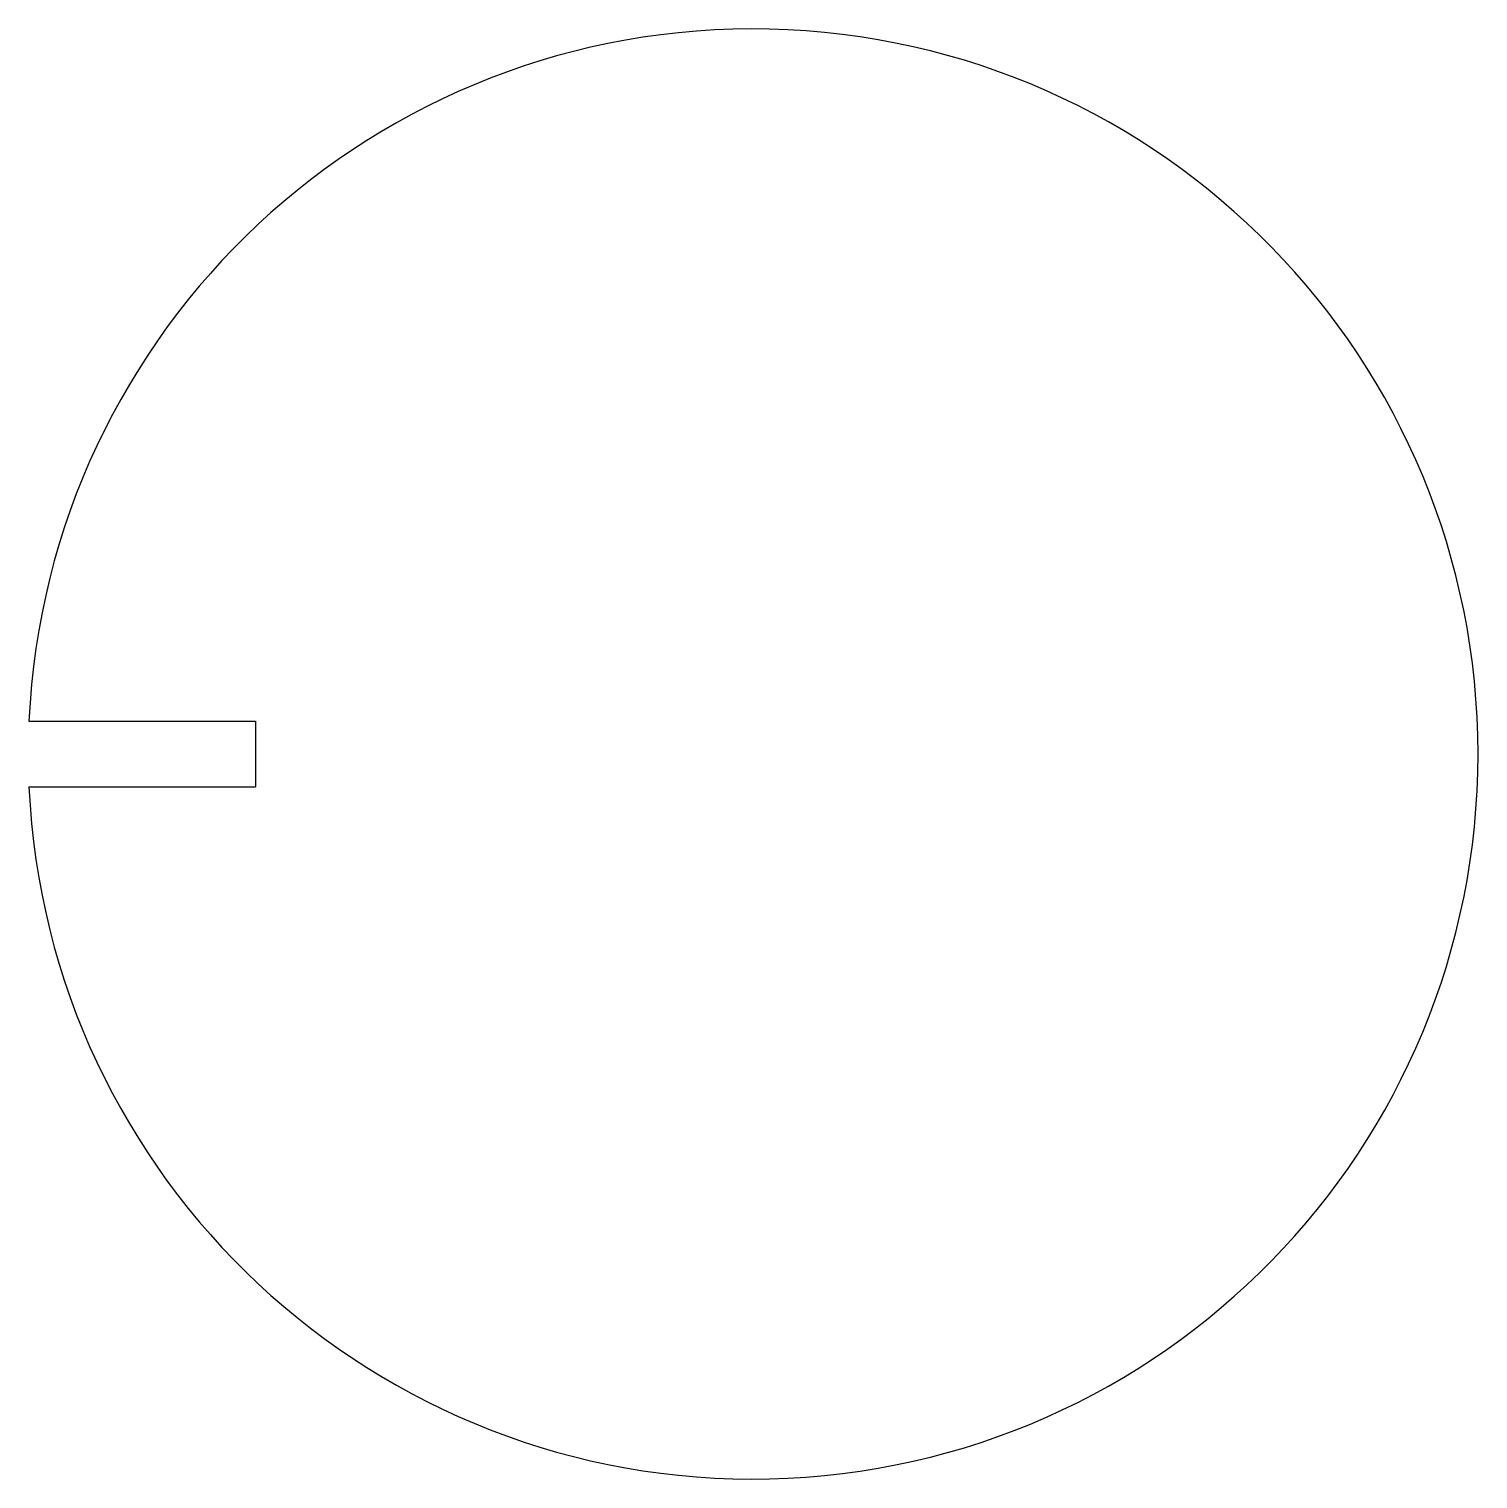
# Model space of a CAD drawing. Extents: x -35 to 35, y -35 to 35.
import ezdxf

# ---------------------------------------------------------------- set-up
doc = ezdxf.new("R2010")
doc.units = 0
doc.layers.get('0').update_dxf_attribs({"linetype": 'CONTINUOUS'})

msp = doc.modelspace()

# ---------------------------------------------------------------- linework, layer by layer
for p, q in [((-34.964, 1.587), (-24.02, 1.587)), ((-24.02, 1.587), (-24.02, -1.587)), ((-34.964, -1.587), (-24.02, -1.587))]:
    msp.add_line(p, q)
msp.add_arc((0, 0), 35, 182.59966, 177.40034)

doc.saveas('drawing.dxf')
